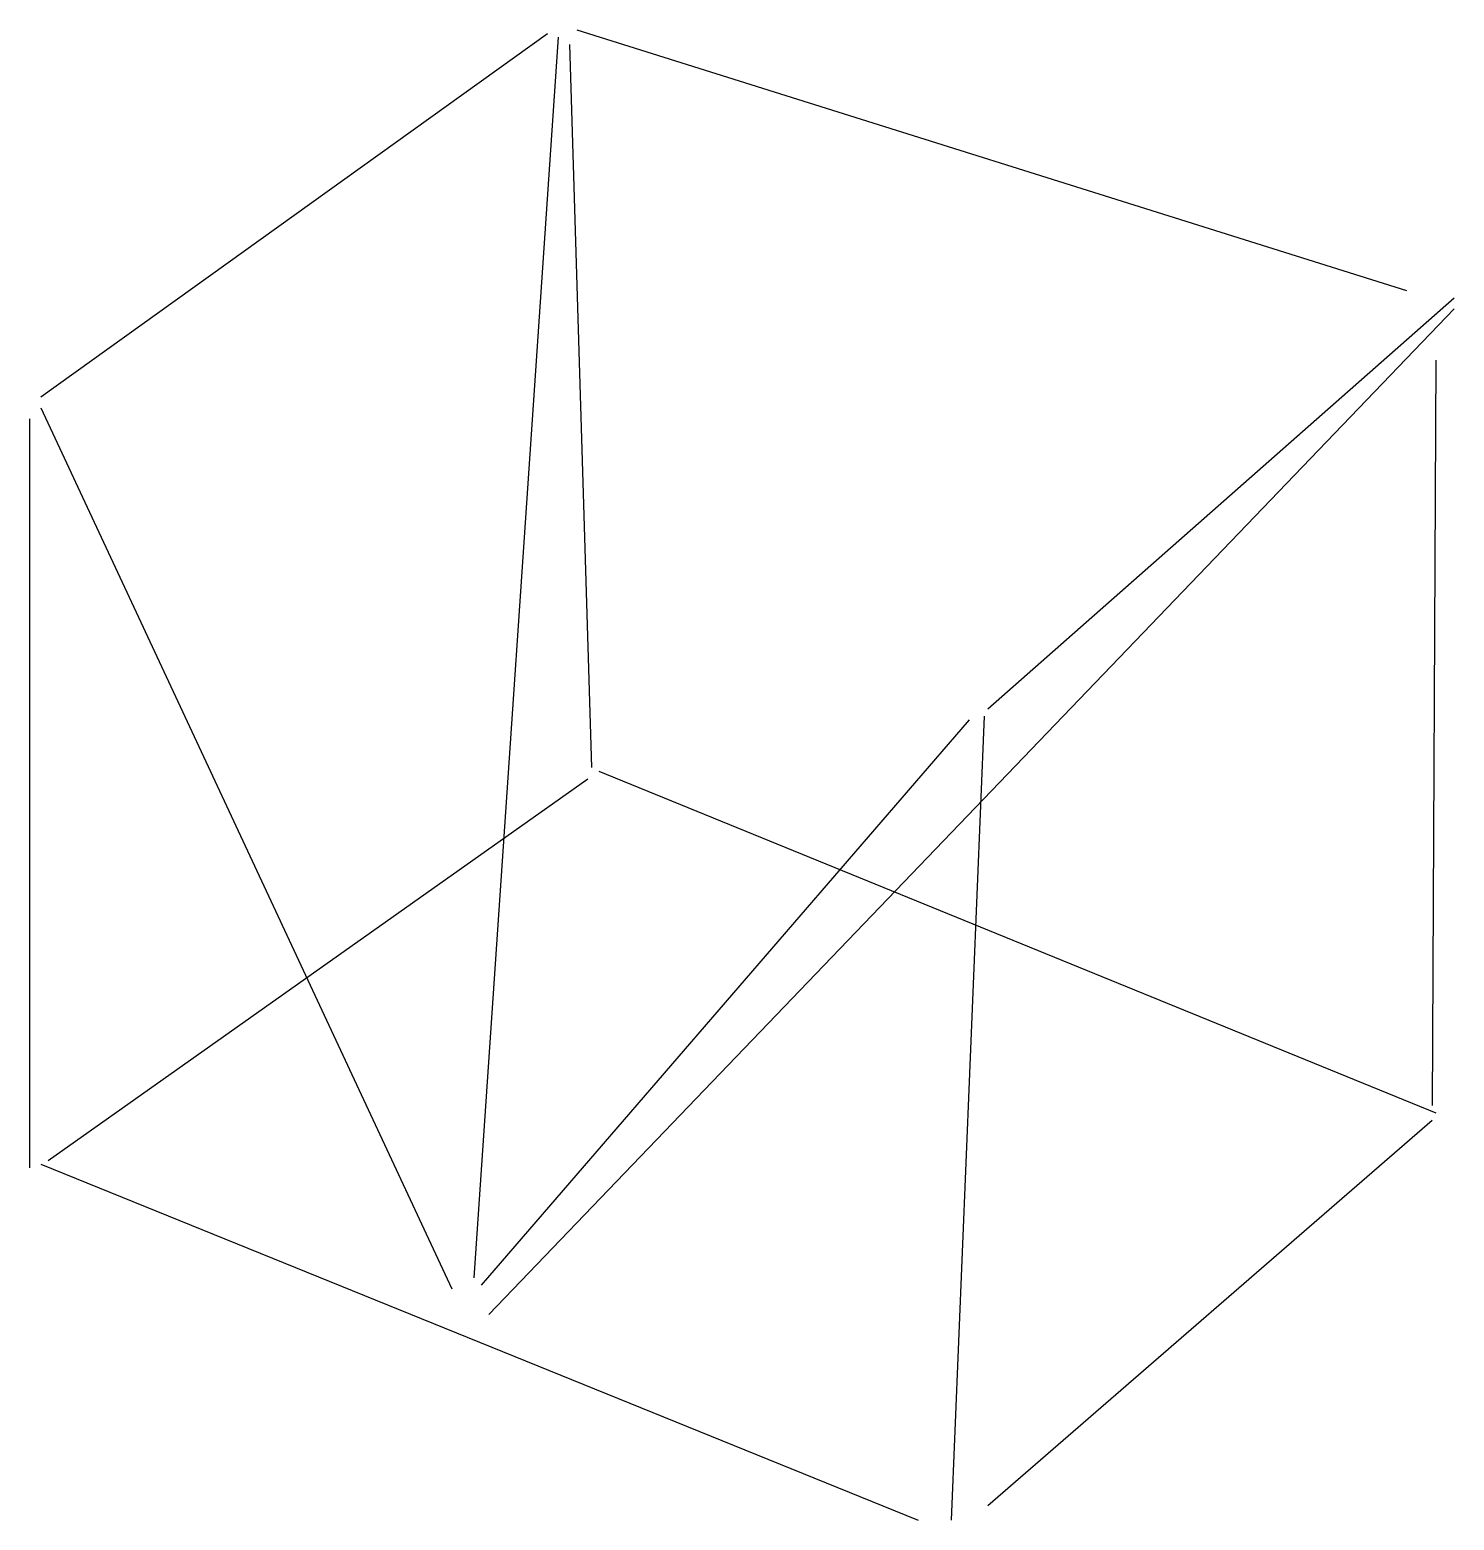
# Model space of a CAD drawing. Header units: metres. Extents: x -303 to -35, y -359 to -78.
import ezdxf

# ---------------------------------------------------------------- set-up
doc = ezdxf.new("R2010")
doc.units = ezdxf.units.M

msp = doc.modelspace()

# ---------------------------------------------------------------- linework, layer by layer
at = {"color": 0, "linetype": 'CONTINUOUS'}
for p, q in [((-200.001577, -78.066246), (-43.869085, -127.116719)), ((-300.865931, -147.15142), (-205.528391, -78.757098)), ((-219.345426, -312.955836), (-203.455836, -79.44795)), ((-201.383281, -80.829653), (-197.23817, -216.927445)), ((-122.626183, -205.873817), (-34.888013, -128.498423)), ((-216.582019, -319.864353), (-34.888013, -130.570978)), ((-38.342271, -140.242902), (-39.033123, -280.485804)), ((-302.938486, -292.230284), (-302.938486, -151.29653)), ((-300.865931, -149.223975), (-223.490536, -315.028391)), ((-123.317035, -207.255521), (-129.5347, -358.55205)), ((-217.963722, -314.337539), (-126.080442, -207.946372)), ((-195.856467, -217.618297), (-38.342271, -281.867508)), ((-299.484227, -290.84858), (-197.929022, -219)), ((-122.626183, -355.788644), (-39.033123, -283.249211)), ((-300.865931, -291.539432), (-135.752366, -358.55205))]:
    msp.add_line(p, q, dxfattribs=at)

doc.saveas('drawing.dxf')
